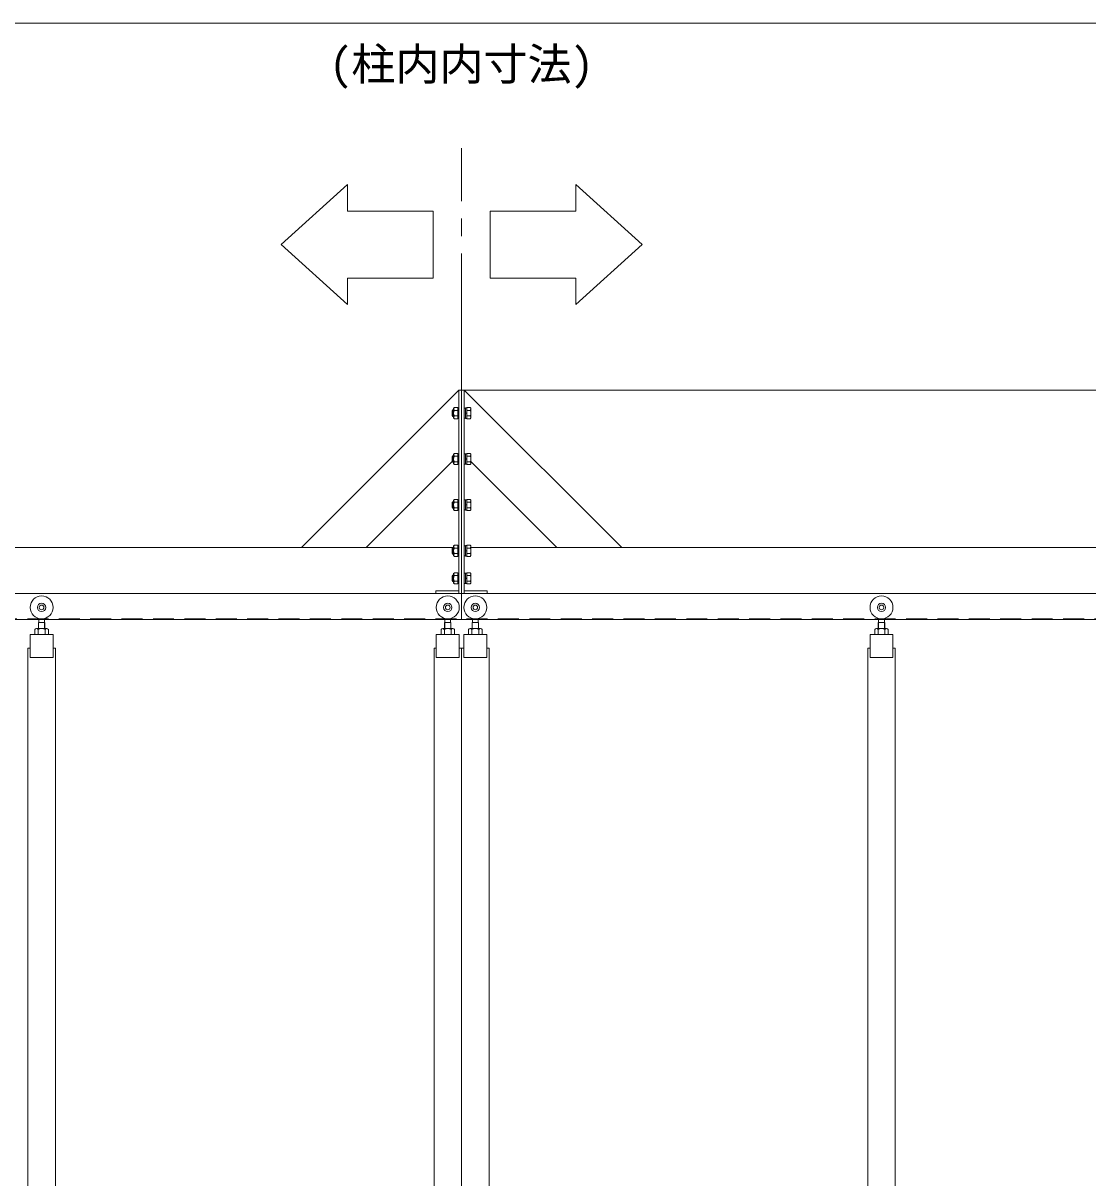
# Model space of a CAD drawing. Units: millimetres, scale not verified. Extents: x -6980 to 13145, y -14438 to 14438.
# Drawn here: x -1235 to 1084, y 6851 to 9368 of the extents above; entities that cross this region are included whole.
import ezdxf
from ezdxf.enums import TextEntityAlignment as Align

# ---------------------------------------------------------------- set-up
doc = ezdxf.new("R2010")
doc.units = ezdxf.units.MM
doc.header["$LTSCALE"] = 38
doc.linetypes.add('CHAIN2', pattern=[12, 9, -1, 1, -1])
doc.linetypes.add('DASHED1', pattern=[1.8, 1.2, -0.6])
for name, color, linetype, lineweight in [('0-6_ﾎﾞﾙﾄ類', 2, 'Continuous', 18), ('0-B_寸法', 3, 'Continuous', 18), ('0-F_中央走行棒', 7, 'Continuous', 18), ('1-0_中央走行棒右', 7, 'Continuous', 18), ('1-1_中央走行棒左', 7, 'Continuous', 18), ('1-2_通芯', 1, 'CHAIN2', 18), ('1-3_吊車', 4, 'DASHED1', 9), ('1-7_文字', 7, 'Continuous', 18), ('1-9_連結用梁36', 7, 'Continuous', 18)]:
    doc.layers.add(name, color=color, linetype=linetype, lineweight=lineweight)
doc.styles.add('ＭＳ ゴシック', font='')
doc.styles.get('ＭＳ ゴシック').set_extended_font_data('MS Gothic')

msp = doc.modelspace()

# ---------------------------------------------------------------- linework, layer by layer
at = {"layer": '0-6_ﾎﾞﾙﾄ類'}
for p, q in [((-298.9, 8524.5), (-300.9, 8522.5)), ((-300.9, 8512.5), (-300.9, 8522.5)), ((-298.9, 8510.5), (-300.9, 8512.5)), ((-297.5, 8523.3), (-300.1, 8523.3)), ((-297.5, 8511.7), (-300.1, 8511.7)), ((-298.9, 8510.5), (-298.9, 8524.5)), ((-297.5, 8524.5), (-298.9, 8524.5)), ((-297.5, 8510.5), (-298.9, 8510.5)), ((-297.5, 8528), (-295.88, 8529.62)), ((-297.5, 8507), (-297.5, 8528)), ((-297.5, 8507), (-295.88, 8505.38)), ((-295.88, 8523.55), (-288.5, 8523.55)), ((-295.88, 8511.45), (-288.5, 8511.45)), ((-268.9, 8518.3), (-271.9, 8517.5)), ((-268.9, 8517.5), (-271.9, 8516.7)), ((-261.53, 8523.55), (-268.9, 8523.55)), ((-261.53, 8511.45), (-268.9, 8511.45)), ((-259.9, 8528), (-261.53, 8529.62)), ((-259.9, 8507), (-261.53, 8505.38)), ((-259.9, 8507), (-259.9, 8528)), ((-298.9, 8424.5), (-300.9, 8422.5)), ((-300.9, 8412.5), (-300.9, 8422.5)), ((-298.9, 8410.5), (-300.9, 8412.5)), ((-297.5, 8423.3), (-300.1, 8423.3)), ((-297.5, 8411.7), (-300.1, 8411.7)), ((-298.9, 8410.5), (-298.9, 8424.5)), ((-297.5, 8424.5), (-298.9, 8424.5)), ((-297.5, 8410.5), (-298.9, 8410.5)), ((-297.5, 8428), (-295.88, 8429.62)), ((-297.5, 8407), (-297.5, 8428)), ((-297.5, 8407), (-295.88, 8405.38)), ((-295.88, 8423.55), (-288.5, 8423.55)), ((-295.88, 8411.45), (-288.5, 8411.45)), ((-268.9, 8418.3), (-271.9, 8417.5)), ((-268.9, 8417.5), (-271.9, 8416.7)), ((-261.53, 8423.55), (-268.9, 8423.55)), ((-261.53, 8411.45), (-268.9, 8411.45)), ((-259.9, 8428), (-261.53, 8429.62)), ((-259.9, 8407), (-261.53, 8405.38)), ((-259.9, 8407), (-259.9, 8428)), ((-298.9, 8324.5), (-300.9, 8322.5)), ((-300.9, 8312.5), (-300.9, 8322.5)), ((-298.9, 8310.5), (-300.9, 8312.5)), ((-297.5, 8323.3), (-300.1, 8323.3)), ((-297.5, 8311.7), (-300.1, 8311.7)), ((-298.9, 8310.5), (-298.9, 8324.5)), ((-297.5, 8324.5), (-298.9, 8324.5)), ((-297.5, 8310.5), (-298.9, 8310.5)), ((-297.5, 8328), (-295.88, 8329.62)), ((-297.5, 8307), (-297.5, 8328)), ((-297.5, 8307), (-295.88, 8305.38)), ((-295.88, 8323.55), (-288.5, 8323.55)), ((-295.88, 8311.45), (-288.5, 8311.45)), ((-268.9, 8318.3), (-271.9, 8317.5)), ((-268.9, 8317.5), (-271.9, 8316.7)), ((-261.53, 8323.55), (-268.9, 8323.55)), ((-261.53, 8311.45), (-268.9, 8311.45)), ((-259.9, 8328), (-261.53, 8329.62)), ((-259.9, 8307), (-261.53, 8305.38)), ((-259.9, 8307), (-259.9, 8328)), ((-297.5, 8228), (-295.88, 8229.62)), ((-259.9, 8228), (-261.53, 8229.62)), ((-298.9, 8224.5), (-300.9, 8222.5)), ((-300.9, 8212.5), (-300.9, 8222.5)), ((-298.9, 8210.5), (-300.9, 8212.5)), ((-297.5, 8223.3), (-300.1, 8223.3)), ((-297.5, 8211.7), (-300.1, 8211.7)), ((-298.9, 8210.5), (-298.9, 8224.5)), ((-297.5, 8224.5), (-298.9, 8224.5)), ((-297.5, 8210.5), (-298.9, 8210.5)), ((-297.5, 8207), (-297.5, 8228)), ((-297.5, 8207), (-295.88, 8205.38)), ((-295.88, 8223.55), (-288.5, 8223.55)), ((-295.88, 8211.45), (-288.5, 8211.45)), ((-268.9, 8218.3), (-271.9, 8217.5)), ((-268.9, 8217.5), (-271.9, 8216.7)), ((-261.53, 8223.55), (-268.9, 8223.55)), ((-261.53, 8211.45), (-268.9, 8211.45)), ((-259.9, 8207), (-261.53, 8205.38)), ((-259.9, 8207), (-259.9, 8228)), ((-298.9, 8164.5), (-300.9, 8162.5)), ((-300.9, 8152.5), (-300.9, 8162.5)), ((-297.5, 8163.3), (-300.1, 8163.3)), ((-298.9, 8150.5), (-298.9, 8164.5)), ((-297.5, 8164.5), (-298.9, 8164.5)), ((-297.5, 8168), (-295.88, 8169.62)), ((-297.5, 8147), (-297.5, 8168)), ((-295.88, 8163.55), (-288.5, 8163.55)), ((-268.9, 8158.3), (-271.9, 8157.5)), ((-268.9, 8157.5), (-271.9, 8156.7)), ((-261.53, 8163.55), (-268.9, 8163.55)), ((-259.9, 8168), (-261.53, 8169.62)), ((-259.9, 8147), (-259.9, 8168)), ((-298.9, 8150.5), (-300.9, 8152.5)), ((-297.5, 8151.7), (-300.1, 8151.7)), ((-297.5, 8150.5), (-298.9, 8150.5)), ((-297.5, 8147), (-295.88, 8145.38)), ((-295.88, 8151.45), (-288.5, 8151.45)), ((-261.53, 8151.45), (-268.9, 8151.45)), ((-259.9, 8147), (-261.53, 8145.38)), ((-1206.33, 8048.05), (-1184.08, 8048.05)), ((-1206.33, 8048.05), (-1202.7, 8048.05)), ((-1202.7, 8046.05), (-1202.7, 8035.05)), ((-1187.7, 8048.05), (-1184.08, 8048.05)), ((-1187.7, 8046.05), (-1187.7, 8035.05)), ((-321.33, 8048.05), (-299.07, 8048.05)), ((-321.33, 8048.05), (-317.7, 8048.05)), ((-317.7, 8046.05), (-317.7, 8035.05)), ((-302.7, 8048.05), (-299.07, 8048.05)), ((-302.7, 8046.05), (-302.7, 8035.05)), ((-261.32, 8048.05), (-239.08, 8048.05)), ((-261.32, 8048.05), (-257.7, 8048.05)), ((-257.7, 8046.05), (-257.7, 8035.05)), ((-242.7, 8048.05), (-239.08, 8048.05)), ((-242.7, 8046.05), (-242.7, 8035.05)), ((645.92, 8048.05), (623.67, 8048.05)), ((627.3, 8048.05), (623.67, 8048.05)), ((627.3, 8046.05), (627.3, 8035.05)), ((645.92, 8048.05), (642.3, 8048.05)), ((642.3, 8046.05), (642.3, 8035.05))]:
    msp.add_line(p, q, dxfattribs=at)
for points in [[(-295.88, 8529.62), (-288.5, 8529.62), (-288.5, 8505.38), (-295.88, 8505.38)], [(-261.53, 8529.62), (-268.9, 8529.62), (-268.9, 8505.38), (-261.53, 8505.38)], [(-295.88, 8429.62), (-288.5, 8429.62), (-288.5, 8405.38), (-295.88, 8405.38)], [(-261.53, 8429.62), (-268.9, 8429.62), (-268.9, 8405.38), (-261.53, 8405.38)], [(-295.88, 8329.62), (-288.5, 8329.62), (-288.5, 8305.38), (-295.88, 8305.38)], [(-261.53, 8329.62), (-268.9, 8329.62), (-268.9, 8305.38), (-261.53, 8305.38)], [(-295.88, 8229.62), (-288.5, 8229.62), (-288.5, 8205.38), (-295.88, 8205.38)], [(-261.53, 8229.62), (-268.9, 8229.62), (-268.9, 8205.38), (-261.53, 8205.38)], [(-295.88, 8169.62), (-288.5, 8169.62), (-288.5, 8145.38), (-295.88, 8145.38)], [(-261.53, 8169.62), (-268.9, 8169.62), (-268.9, 8145.38), (-261.53, 8145.38)], [(-1180.45, 8046.05), (-1180.45, 8035.05), (-1209.95, 8035.05), (-1209.95, 8046.05)], [(-295.45, 8046.05), (-295.45, 8035.05), (-324.95, 8035.05), (-324.95, 8046.05)], [(-235.45, 8046.05), (-235.45, 8035.05), (-264.95, 8035.05), (-264.95, 8046.05)], [(620.05, 8046.05), (620.05, 8035.05), (649.55, 8035.05), (649.55, 8046.05)]]:
    msp.add_lwpolyline(points, dxfattribs=at)
for points in [[(-288.5, 8506.5), (-288.5, 8528.5), (-286.2, 8528.5), (-286.2, 8506.5)], [(-271.9, 8528.5), (-271.9, 8506.5), (-274.2, 8506.5), (-274.2, 8528.5)], [(-271.9, 8528.85), (-271.9, 8506.15), (-268.9, 8506.15), (-268.9, 8528.85)], [(-288.5, 8406.5), (-288.5, 8428.5), (-286.2, 8428.5), (-286.2, 8406.5)], [(-271.9, 8428.5), (-271.9, 8406.5), (-274.2, 8406.5), (-274.2, 8428.5)], [(-271.9, 8428.85), (-271.9, 8406.15), (-268.9, 8406.15), (-268.9, 8428.85)], [(-288.5, 8306.5), (-288.5, 8328.5), (-286.2, 8328.5), (-286.2, 8306.5)], [(-271.9, 8328.5), (-271.9, 8306.5), (-274.2, 8306.5), (-274.2, 8328.5)], [(-271.9, 8328.85), (-271.9, 8306.15), (-268.9, 8306.15), (-268.9, 8328.85)], [(-288.5, 8206.5), (-288.5, 8228.5), (-286.2, 8228.5), (-286.2, 8206.5)], [(-271.9, 8228.5), (-271.9, 8206.5), (-274.2, 8206.5), (-274.2, 8228.5)], [(-271.9, 8228.85), (-271.9, 8206.15), (-268.9, 8206.15), (-268.9, 8228.85)], [(-288.5, 8146.5), (-288.5, 8168.5), (-286.2, 8168.5), (-286.2, 8146.5)], [(-271.9, 8168.5), (-271.9, 8146.5), (-274.2, 8146.5), (-274.2, 8168.5)], [(-271.9, 8168.85), (-271.9, 8146.15), (-268.9, 8146.15), (-268.9, 8168.85)]]:
    msp.add_lwpolyline(points, close=True, dxfattribs=at)
for centre, radius, start, end in [((-285.38, 8517.5), 12.12, 150, 210), ((-292.85, 8526.6), 4.28, 135, 225), ((-292.85, 8508.4), 4.28, 135, 225), ((-264.55, 8526.6), 4.28, 315, 45), ((-272.03, 8517.5), 12.12, 330, 30), ((-264.55, 8508.4), 4.28, 315, 45), ((-285.38, 8417.5), 12.12, 150, 210), ((-292.85, 8426.6), 4.28, 135, 225), ((-292.85, 8408.4), 4.28, 135, 225), ((-264.55, 8426.6), 4.28, 315, 45), ((-272.03, 8417.5), 12.12, 330, 30), ((-264.55, 8408.4), 4.28, 315, 45), ((-285.38, 8317.5), 12.12, 150, 210), ((-292.85, 8326.6), 4.28, 135, 225), ((-292.85, 8308.4), 4.28, 135, 225), ((-264.55, 8326.6), 4.28, 315, 45), ((-272.03, 8317.5), 12.12, 330, 30), ((-264.55, 8308.4), 4.28, 315, 45), ((-292.85, 8226.6), 4.28, 135, 225), ((-264.55, 8226.6), 4.28, 315, 45), ((-285.38, 8217.5), 12.12, 150, 210), ((-292.85, 8208.4), 4.28, 135, 225), ((-272.03, 8217.5), 12.12, 330, 30), ((-264.55, 8208.4), 4.28, 315, 45), ((-285.38, 8157.5), 12.12, 150, 210), ((-292.85, 8166.6), 4.28, 135, 225), ((-264.55, 8166.6), 4.28, 315, 45), ((-272.03, 8157.5), 12.12, 330, 30), ((-292.85, 8148.4), 4.28, 135, 225), ((-264.55, 8148.4), 4.28, 315, 45), ((-1206.33, 8043.78), 4.28, 32.227, 147.773), ((-1195.2, 8033), 15.05, 60.137, 119.863), ((-1184.08, 8043.78), 4.28, 32.227, 147.773), ((-321.33, 8043.78), 4.28, 32.227, 147.773), ((-310.2, 8033), 15.05, 60.137, 119.863), ((-299.07, 8043.78), 4.28, 32.227, 147.773), ((-261.32, 8043.78), 4.28, 32.227, 147.773), ((-250.2, 8033), 15.05, 60.137, 119.863), ((-239.08, 8043.78), 4.28, 32.227, 147.773), ((623.67, 8043.78), 4.28, 32.227, 147.773), ((634.8, 8033), 15.05, 60.137, 119.863), ((645.92, 8043.78), 4.28, 32.227, 147.773)]:
    msp.add_arc(centre, radius, start, end, dxfattribs=at)
at = {"layer": '0-B_寸法'}
for p, q in [((-3825.2, 9367.5), (3264.8, 9367.5)), ((-279.2, 8567.5), (4220.8, 8567.5))]:
    msp.add_line(p, q, dxfattribs=at)
at = {"layer": '0-F_中央走行棒'}
for points in [[(-1220.2, 7985.05), (-1170.2, 7985.05), (-1170.2, 8035.05), (-1220.2, 8035.05)], [(659.8, 7985.05), (609.8, 7985.05), (609.8, 8035.05), (659.8, 8035.05)]]:
    msp.add_lwpolyline(points, close=True, dxfattribs=at)
for points in [[(-1220.2, 8005.05), (-1225.2, 8005.05), (-1225.2, 6673.05)], [(-1165.2, 6673.05), (-1165.2, 8005.05), (-1170.2, 8005.05)], [(604.8, 6673.05), (604.8, 8005.05), (609.8, 8005.05)], [(659.8, 8005.05), (664.8, 8005.05), (664.8, 6673.05)]]:
    msp.add_lwpolyline(points, dxfattribs=at)
at = {"layer": '1-0_中央走行棒右'}
msp.add_lwpolyline([(-275.2, 7985.05), (-225.2, 7985.05), (-225.2, 8035.05), (-275.2, 8035.05)], close=True, dxfattribs=at)
for points in [[(-275.2, 8005.05), (-280.2, 8005.05), (-280.2, 6585.05)], [(-220.2, 6673.05), (-220.2, 8005.05), (-225.2, 8005.05)]]:
    msp.add_lwpolyline(points, dxfattribs=at)
at = {"layer": '1-1_中央走行棒左'}
msp.add_lwpolyline([(-335.2, 7985.05), (-285.2, 7985.05), (-285.2, 8035.05), (-335.2, 8035.05)], close=True, dxfattribs=at)
for points in [[(-335.2, 8005.05), (-340.2, 8005.05), (-340.2, 6673.05)], [(-280.2, 6585.05), (-280.2, 8005.05), (-285.2, 8005.05)]]:
    msp.add_lwpolyline(points, dxfattribs=at)
at = {"layer": '1-2_通芯'}
msp.add_line((-280.2, 8067.5), (-280.2, 9095.07), dxfattribs=at)
at = {"layer": '1-3_吊車', "color": 7, "linetype": 'Continuous', "lineweight": 18}
for p, q in [((-1201.9, 8048.05), (-1201.9, 8061.1)), ((-1201.45, 8061.1), (-1201.45, 8069.9)), ((-1188.95, 8061.1), (-1188.95, 8069.9)), ((-1188.5, 8048.05), (-1188.5, 8061.1)), ((-316.9, 8048.05), (-316.9, 8061.1)), ((-316.45, 8061.1), (-316.45, 8069.9)), ((-303.95, 8061.1), (-303.95, 8069.9)), ((-303.5, 8048.05), (-303.5, 8061.1)), ((-256.9, 8048.05), (-256.9, 8061.1)), ((-256.45, 8061.1), (-256.45, 8069.9)), ((-243.95, 8061.1), (-243.95, 8069.9)), ((-243.5, 8048.05), (-243.5, 8061.1)), ((628.1, 8048.05), (628.1, 8061.1)), ((628.55, 8061.1), (628.55, 8069.9)), ((641.05, 8061.1), (641.05, 8069.9)), ((641.5, 8048.05), (641.5, 8061.1)), ((-1203.15, 8048.05), (-1203.15, 8048.1)), ((-1187.28, 8048.05), (-1187.28, 8048.1)), ((-318.15, 8048.05), (-318.15, 8048.1)), ((-302.28, 8048.05), (-302.28, 8048.1)), ((-258.15, 8048.05), (-258.15, 8048.1)), ((-242.27, 8048.05), (-242.27, 8048.1)), ((626.85, 8048.05), (626.85, 8048.1)), ((642.73, 8048.05), (642.73, 8048.1))]:
    msp.add_line(p, q, dxfattribs=at)
for points in [[(-1203.15, 8048.1), (-1202.2, 8048.1), (-1202.2, 8061.1), (-1195.2, 8061.1)], [(-1187.28, 8048.1), (-1188.2, 8048.1), (-1188.2, 8061.1), (-1195.2, 8061.1)], [(-318.15, 8048.1), (-317.2, 8048.1), (-317.2, 8061.1), (-310.2, 8061.1)], [(-302.28, 8048.1), (-303.2, 8048.1), (-303.2, 8061.1), (-310.2, 8061.1)], [(-258.15, 8048.1), (-257.2, 8048.1), (-257.2, 8061.1), (-250.2, 8061.1)], [(-242.27, 8048.1), (-243.2, 8048.1), (-243.2, 8061.1), (-250.2, 8061.1)], [(626.85, 8048.1), (627.8, 8048.1), (627.8, 8061.1), (634.8, 8061.1)], [(642.73, 8048.1), (641.8, 8048.1), (641.8, 8061.1), (634.8, 8061.1)]]:
    msp.add_lwpolyline(points, dxfattribs=at)
for centre, radius in [((-1195.2, 8094.1), 25), ((-310.2, 8094.1), 25), ((-250.2, 8094.1), 25), ((634.8, 8094.1), 25), ((-1195.2, 8094.1), 9), ((-1195.2, 8094.1), 5), ((-310.2, 8094.1), 9), ((-310.2, 8094.1), 5), ((-250.2, 8094.1), 9), ((-250.2, 8094.1), 5), ((634.8, 8094.1), 9), ((634.8, 8094.1), 5)]:
    msp.add_circle(centre, radius, dxfattribs=at)
at = {"layer": '1-7_文字'}
for points in [[(-673.38, 8884.95), (-528.95, 9015.73), (-528.95, 8957.82), (-342.3, 8957.82), (-342.3, 8811.83), (-528.95, 8811.83), (-528.95, 8753.93)], [(112.98, 8884.95), (-31.45, 9015.73), (-31.45, 8957.82), (-218.1, 8957.82), (-218.1, 8811.83), (-31.45, 8811.83), (-31.45, 8753.93)]]:
    msp.add_lwpolyline(points, close=True, dxfattribs=at)
at = {"layer": '1-9_連結用梁36', "color": 4, "linetype": 'DASHED1', "lineweight": 9}
for p in [(-3825.2, 8069.1), (3264.8, 8069.1)]:
    msp.add_line(p, (-280.2, 8069.1), dxfattribs=at)
at = {"layer": '1-9_連結用梁36'}
for points in [[(-286.2, 8426.08), (-286.2, 8567.5), (-629.15, 8224.55), (-487.73, 8224.55), (-300.35, 8411.95)], [(-274.2, 8426.08), (-274.2, 8567.5), (68.75, 8224.55), (-72.67, 8224.55), (-259.9, 8411.77)], [(-3980.2, 8124.5), (-3980.2, 8224.5), (-298.9, 8224.5)], [(-286.2, 8224.5), (-286.2, 8124.5), (-3580.2, 8124.5)], [(-274.2, 8224.5), (-274.2, 8124.5), (3019.8, 8124.5)], [(3419.8, 8124.5), (3419.8, 8224.5), (-259.9, 8224.5)], [(-3580.2, 8124.5), (-280.2, 8124.5), (-280.2, 8067.5), (-3637.2, 8067.5)], [(3019.8, 8124.5), (-280.2, 8124.5), (-280.2, 8067.5), (3076.8, 8067.5)]]:
    msp.add_lwpolyline(points, dxfattribs=at)
for points in [[(-280.2, 8124.5), (-286.2, 8124.5), (-286.2, 8567.5), (-280.2, 8567.5)], [(-280.2, 8124.5), (-274.2, 8124.5), (-274.2, 8567.5), (-280.2, 8567.5)], [(-336.2, 8124.5), (-336.2, 8130.5), (-286.2, 8130.5), (-286.2, 8124.5)], [(-224.2, 8124.5), (-224.2, 8130.5), (-274.2, 8130.5), (-274.2, 8124.5)]]:
    msp.add_lwpolyline(points, close=True, dxfattribs=at)

# ---------------------------------------------------------------- texts
at = {"layer": '0-B_寸法', "style": 'ＭＳ ゴシック'}
msp.add_text('(柱内内寸法)', height=70.38, dxfattribs=at).set_placement((-568.2, 9221.9), align=Align.BOTTOM_LEFT)

doc.saveas('drawing.dxf')
